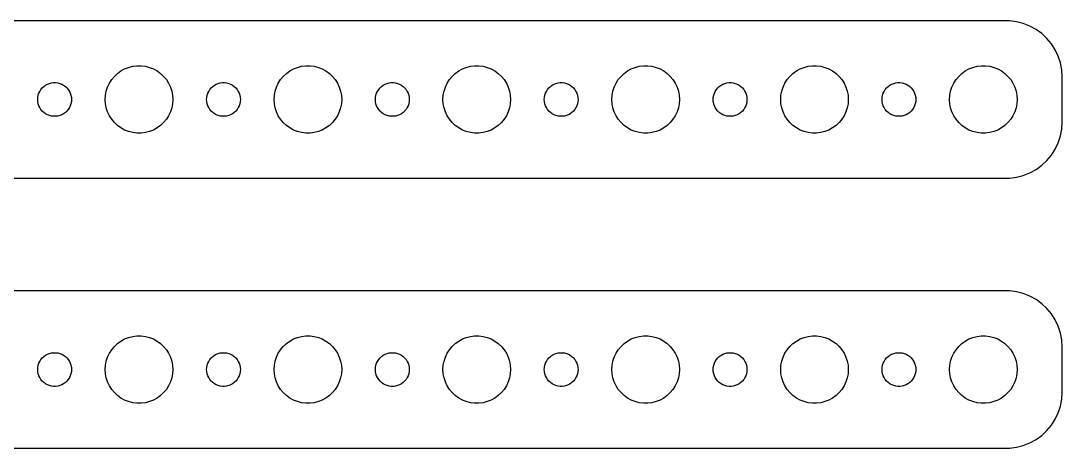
# Model space of a CAD drawing. Header units: metres. Extents: x -187 to 187, y 17 to 55.
# Drawn here: x 94.5 to 187, y 17 to 55 of the extents above; entities that cross this region are included whole.
import ezdxf

# ---------------------------------------------------------------- set-up
doc = ezdxf.new("R2010")
doc.units = ezdxf.units.M

msp = doc.modelspace()

# ---------------------------------------------------------------- linework, layer by layer
for p, q in [((182.314, 54.9901), (-182.314, 54.9901)), ((182.937, 54.9114), (182.314, 54.9901)), ((183.545, 54.7553), (182.937, 54.9114)), ((184.129, 54.5241), (183.545, 54.7553)), ((184.679, 54.2216), (184.129, 54.5241)), ((185.187, 53.8526), (184.679, 54.2216)), ((185.645, 53.4227), (185.187, 53.8526)), ((186.045, 52.9389), (185.645, 53.4227)), ((186.382, 52.4088), (186.045, 52.9389)), ((186.649, 51.8406), (186.382, 52.4088)), ((186.843, 51.2434), (186.649, 51.8406)), ((104.073, 50.8532), (104.438, 50.9469)), ((104.438, 50.9469), (104.812, 50.9941)), ((104.812, 50.9941), (105.188, 50.9941)), ((105.188, 50.9941), (105.562, 50.9469)), ((105.562, 50.9469), (105.927, 50.8532)), ((119.073, 50.8532), (119.438, 50.9469)), ((119.438, 50.9469), (119.812, 50.9941)), ((119.812, 50.9941), (120.188, 50.9941)), ((120.188, 50.9941), (120.562, 50.9469)), ((120.562, 50.9469), (120.927, 50.8532)), ((134.073, 50.8532), (134.438, 50.9469)), ((134.438, 50.9469), (134.812, 50.9941)), ((134.812, 50.9941), (135.188, 50.9941)), ((135.188, 50.9941), (135.562, 50.9469)), ((135.562, 50.9469), (135.927, 50.8532)), ((149.073, 50.8532), (149.438, 50.9469)), ((149.438, 50.9469), (149.812, 50.9941)), ((149.812, 50.9941), (150.188, 50.9941)), ((150.188, 50.9941), (150.562, 50.9469)), ((150.562, 50.9469), (150.927, 50.8532)), ((164.073, 50.8532), (164.438, 50.9469)), ((164.438, 50.9469), (164.812, 50.9941)), ((164.812, 50.9941), (165.188, 50.9941)), ((165.188, 50.9941), (165.562, 50.9469)), ((165.562, 50.9469), (165.927, 50.8532)), ((179.073, 50.8532), (179.438, 50.9469)), ((179.438, 50.9469), (179.812, 50.9941)), ((179.812, 50.9941), (180.188, 50.9941)), ((180.188, 50.9941), (180.562, 50.9469)), ((180.562, 50.9469), (180.927, 50.8532)), ((186.961, 50.6267), (186.843, 51.2434)), ((102.573, 49.7634), (102.813, 50.0536)), ((102.813, 50.0536), (103.088, 50.3115)), ((103.088, 50.3115), (103.393, 50.533)), ((103.393, 50.533), (103.723, 50.7145)), ((103.723, 50.7145), (104.073, 50.8532)), ((105.927, 50.8532), (106.277, 50.7145)), ((106.277, 50.7145), (106.607, 50.533)), ((106.607, 50.533), (106.912, 50.3115)), ((106.912, 50.3115), (107.187, 50.0536)), ((107.187, 50.0536), (107.427, 49.7634)), ((117.573, 49.7634), (117.813, 50.0536)), ((117.813, 50.0536), (118.088, 50.3115)), ((118.088, 50.3115), (118.393, 50.533)), ((118.393, 50.533), (118.723, 50.7145)), ((118.723, 50.7145), (119.073, 50.8532)), ((120.927, 50.8532), (121.277, 50.7145)), ((121.277, 50.7145), (121.607, 50.533)), ((121.607, 50.533), (121.912, 50.3115)), ((121.912, 50.3115), (122.187, 50.0536)), ((122.187, 50.0536), (122.427, 49.7634)), ((132.573, 49.7634), (132.813, 50.0536)), ((132.813, 50.0536), (133.088, 50.3115)), ((133.088, 50.3115), (133.393, 50.533)), ((133.393, 50.533), (133.723, 50.7145)), ((133.723, 50.7145), (134.073, 50.8532)), ((135.927, 50.8532), (136.277, 50.7145)), ((136.277, 50.7145), (136.607, 50.533)), ((136.607, 50.533), (136.912, 50.3115)), ((136.912, 50.3115), (137.187, 50.0536)), ((137.187, 50.0536), (137.427, 49.7634)), ((147.573, 49.7634), (147.813, 50.0536)), ((147.813, 50.0536), (148.088, 50.3115)), ((148.088, 50.3115), (148.393, 50.533)), ((148.393, 50.533), (148.723, 50.7145)), ((148.723, 50.7145), (149.073, 50.8532)), ((150.927, 50.8532), (151.277, 50.7145)), ((151.277, 50.7145), (151.607, 50.533)), ((151.607, 50.533), (151.912, 50.3115)), ((151.912, 50.3115), (152.187, 50.0536)), ((152.187, 50.0536), (152.427, 49.7634)), ((162.573, 49.7634), (162.813, 50.0536)), ((162.813, 50.0536), (163.088, 50.3115)), ((163.088, 50.3115), (163.393, 50.533)), ((163.393, 50.533), (163.723, 50.7145)), ((163.723, 50.7145), (164.073, 50.8532)), ((165.927, 50.8532), (166.277, 50.7145)), ((166.277, 50.7145), (166.607, 50.533)), ((166.607, 50.533), (166.912, 50.3115)), ((166.912, 50.3115), (167.187, 50.0536)), ((167.187, 50.0536), (167.427, 49.7634)), ((177.573, 49.7634), (177.813, 50.0536)), ((177.813, 50.0536), (178.088, 50.3115)), ((178.088, 50.3115), (178.393, 50.533)), ((178.393, 50.533), (178.723, 50.7145)), ((178.723, 50.7145), (179.073, 50.8532)), ((180.927, 50.8532), (181.277, 50.7145)), ((181.277, 50.7145), (181.607, 50.533)), ((181.607, 50.533), (181.912, 50.3115)), ((181.912, 50.3115), (182.187, 50.0536)), ((182.187, 50.0536), (182.427, 49.7634)), ((187, 50), (186.961, 50.6267)), ((187, 46), (187, 50)), ((96.2865, 48.8817), (96.4065, 49.0268)), ((96.4065, 49.0268), (96.5439, 49.1558)), ((96.5439, 49.1558), (96.6963, 49.2665)), ((96.6963, 49.2665), (96.8613, 49.3572)), ((96.8613, 49.3572), (97.0365, 49.4266)), ((97.0365, 49.4266), (97.2189, 49.4734)), ((97.2189, 49.4734), (97.4058, 49.497)), ((97.4058, 49.497), (97.5942, 49.497)), ((97.5942, 49.497), (97.7811, 49.4734)), ((97.7811, 49.4734), (97.9635, 49.4266)), ((97.9635, 49.4266), (98.1387, 49.3572)), ((98.1387, 49.3572), (98.3037, 49.2665)), ((98.3037, 49.2665), (98.4561, 49.1558)), ((98.4561, 49.1558), (98.5934, 49.0268)), ((98.5934, 49.0268), (98.7135, 48.8817)), ((102.094, 48.7461), (102.211, 49.1044)), ((102.211, 49.1044), (102.371, 49.4453)), ((102.371, 49.4453), (102.573, 49.7634)), ((107.427, 49.7634), (107.629, 49.4453)), ((107.629, 49.4453), (107.789, 49.1044)), ((107.789, 49.1044), (107.906, 48.7461)), ((111.286, 48.8817), (111.407, 49.0268)), ((111.407, 49.0268), (111.544, 49.1558)), ((111.544, 49.1558), (111.696, 49.2665)), ((111.696, 49.2665), (111.861, 49.3572)), ((111.861, 49.3572), (112.036, 49.4266)), ((112.036, 49.4266), (112.219, 49.4734)), ((112.219, 49.4734), (112.406, 49.497)), ((112.406, 49.497), (112.594, 49.497)), ((112.594, 49.497), (112.781, 49.4734)), ((112.781, 49.4734), (112.964, 49.4266)), ((112.964, 49.4266), (113.139, 49.3572)), ((113.139, 49.3572), (113.304, 49.2665)), ((113.304, 49.2665), (113.456, 49.1558)), ((113.456, 49.1558), (113.593, 49.0268)), ((113.593, 49.0268), (113.714, 48.8817)), ((117.094, 48.7461), (117.211, 49.1044)), ((117.211, 49.1044), (117.371, 49.4453)), ((117.371, 49.4453), (117.573, 49.7634)), ((122.427, 49.7634), (122.629, 49.4453)), ((122.629, 49.4453), (122.789, 49.1044)), ((122.789, 49.1044), (122.906, 48.7461)), ((126.286, 48.8817), (126.407, 49.0268)), ((126.407, 49.0268), (126.544, 49.1558)), ((126.544, 49.1558), (126.696, 49.2665)), ((126.696, 49.2665), (126.861, 49.3572)), ((126.861, 49.3572), (127.036, 49.4266)), ((127.036, 49.4266), (127.219, 49.4734)), ((127.219, 49.4734), (127.406, 49.497)), ((127.406, 49.497), (127.594, 49.497)), ((127.594, 49.497), (127.781, 49.4734)), ((127.781, 49.4734), (127.964, 49.4266)), ((127.964, 49.4266), (128.139, 49.3572)), ((128.139, 49.3572), (128.304, 49.2665)), ((128.304, 49.2665), (128.456, 49.1558)), ((128.456, 49.1558), (128.593, 49.0268)), ((128.593, 49.0268), (128.714, 48.8817)), ((132.094, 48.7461), (132.211, 49.1044)), ((132.211, 49.1044), (132.371, 49.4453)), ((132.371, 49.4453), (132.573, 49.7634)), ((137.427, 49.7634), (137.629, 49.4453)), ((137.629, 49.4453), (137.789, 49.1044)), ((137.789, 49.1044), (137.906, 48.7461)), ((141.286, 48.8817), (141.407, 49.0268)), ((141.407, 49.0268), (141.544, 49.1558)), ((141.544, 49.1558), (141.696, 49.2665)), ((141.696, 49.2665), (141.861, 49.3572)), ((141.861, 49.3572), (142.036, 49.4266)), ((142.036, 49.4266), (142.219, 49.4734)), ((142.219, 49.4734), (142.406, 49.497)), ((142.406, 49.497), (142.594, 49.497)), ((142.594, 49.497), (142.781, 49.4734)), ((142.781, 49.4734), (142.964, 49.4266)), ((142.964, 49.4266), (143.139, 49.3572)), ((143.139, 49.3572), (143.304, 49.2665)), ((143.304, 49.2665), (143.456, 49.1558)), ((143.456, 49.1558), (143.593, 49.0268)), ((143.593, 49.0268), (143.714, 48.8817)), ((147.094, 48.7461), (147.211, 49.1044)), ((147.211, 49.1044), (147.371, 49.4453)), ((147.371, 49.4453), (147.573, 49.7634)), ((152.427, 49.7634), (152.629, 49.4453)), ((152.629, 49.4453), (152.789, 49.1044)), ((152.789, 49.1044), (152.906, 48.7461)), ((156.286, 48.8817), (156.407, 49.0268)), ((156.407, 49.0268), (156.544, 49.1558)), ((156.544, 49.1558), (156.696, 49.2665)), ((156.696, 49.2665), (156.861, 49.3572)), ((156.861, 49.3572), (157.036, 49.4266)), ((157.036, 49.4266), (157.219, 49.4734)), ((157.219, 49.4734), (157.406, 49.497)), ((157.406, 49.497), (157.594, 49.497)), ((157.594, 49.497), (157.781, 49.4734)), ((157.781, 49.4734), (157.964, 49.4266)), ((157.964, 49.4266), (158.139, 49.3572)), ((158.139, 49.3572), (158.304, 49.2665)), ((158.304, 49.2665), (158.456, 49.1558)), ((158.456, 49.1558), (158.593, 49.0268)), ((158.593, 49.0268), (158.714, 48.8817)), ((162.094, 48.7461), (162.211, 49.1044)), ((162.211, 49.1044), (162.371, 49.4453)), ((162.371, 49.4453), (162.573, 49.7634)), ((167.427, 49.7634), (167.629, 49.4453)), ((167.629, 49.4453), (167.789, 49.1044)), ((167.789, 49.1044), (167.906, 48.7461)), ((171.286, 48.8817), (171.407, 49.0268)), ((171.407, 49.0268), (171.544, 49.1558)), ((171.544, 49.1558), (171.696, 49.2665)), ((171.696, 49.2665), (171.861, 49.3572)), ((171.861, 49.3572), (172.036, 49.4266)), ((172.036, 49.4266), (172.219, 49.4734)), ((172.219, 49.4734), (172.406, 49.497)), ((172.406, 49.497), (172.594, 49.497)), ((172.594, 49.497), (172.781, 49.4734)), ((172.781, 49.4734), (172.964, 49.4266)), ((172.964, 49.4266), (173.139, 49.3572)), ((173.139, 49.3572), (173.304, 49.2665)), ((173.304, 49.2665), (173.456, 49.1558)), ((173.456, 49.1558), (173.593, 49.0268)), ((173.593, 49.0268), (173.714, 48.8817)), ((177.094, 48.7461), (177.211, 49.1044)), ((177.211, 49.1044), (177.371, 49.4453)), ((177.371, 49.4453), (177.573, 49.7634)), ((182.427, 49.7634), (182.629, 49.4453)), ((182.629, 49.4453), (182.789, 49.1044)), ((182.789, 49.1044), (182.906, 48.7461)), ((96, 48), (96.0118, 48.188)), ((96.0118, 48.188), (96.0471, 48.373)), ((96.0471, 48.373), (96.1053, 48.5522)), ((96.1053, 48.5522), (96.1855, 48.7226)), ((96.1855, 48.7226), (96.2865, 48.8817)), ((98.7135, 48.8817), (98.8145, 48.7226)), ((98.8145, 48.7226), (98.8947, 48.5522)), ((98.8947, 48.5522), (98.9529, 48.373)), ((98.9529, 48.373), (98.9882, 48.188)), ((98.9882, 48.188), (99, 48)), ((102, 48), (102.024, 48.376)), ((102.024, 48.376), (102.094, 48.7461)), ((107.906, 48.7461), (107.976, 48.376)), ((107.976, 48.376), (108, 48)), ((111, 48), (111.012, 48.188)), ((111.012, 48.188), (111.047, 48.373)), ((111.047, 48.373), (111.105, 48.5522)), ((111.105, 48.5522), (111.186, 48.7226)), ((111.186, 48.7226), (111.286, 48.8817)), ((113.714, 48.8817), (113.814, 48.7226)), ((113.814, 48.7226), (113.895, 48.5522)), ((113.895, 48.5522), (113.953, 48.373)), ((113.953, 48.373), (113.988, 48.188)), ((113.988, 48.188), (114, 48)), ((117, 48), (117.024, 48.376)), ((117.024, 48.376), (117.094, 48.7461)), ((122.906, 48.7461), (122.976, 48.376)), ((122.976, 48.376), (123, 48)), ((126, 48), (126.012, 48.188)), ((126.012, 48.188), (126.047, 48.373)), ((126.047, 48.373), (126.105, 48.5522)), ((126.105, 48.5522), (126.186, 48.7226)), ((126.186, 48.7226), (126.286, 48.8817)), ((128.714, 48.8817), (128.814, 48.7226)), ((128.814, 48.7226), (128.895, 48.5522)), ((128.895, 48.5522), (128.953, 48.373)), ((128.953, 48.373), (128.988, 48.188)), ((128.988, 48.188), (129, 48)), ((132, 48), (132.024, 48.376)), ((132.024, 48.376), (132.094, 48.7461)), ((137.906, 48.7461), (137.976, 48.376)), ((137.976, 48.376), (138, 48)), ((141, 48), (141.012, 48.188)), ((141.012, 48.188), (141.047, 48.373)), ((141.047, 48.373), (141.105, 48.5522)), ((141.105, 48.5522), (141.186, 48.7226)), ((141.186, 48.7226), (141.286, 48.8817)), ((143.714, 48.8817), (143.814, 48.7226)), ((143.814, 48.7226), (143.895, 48.5522)), ((143.895, 48.5522), (143.953, 48.373)), ((143.953, 48.373), (143.988, 48.188)), ((143.988, 48.188), (144, 48)), ((147, 48), (147.024, 48.376)), ((147.024, 48.376), (147.094, 48.7461)), ((152.906, 48.7461), (152.976, 48.376)), ((152.976, 48.376), (153, 48)), ((156, 48), (156.012, 48.188)), ((156.012, 48.188), (156.047, 48.373)), ((156.047, 48.373), (156.105, 48.5522)), ((156.105, 48.5522), (156.186, 48.7226)), ((156.186, 48.7226), (156.286, 48.8817)), ((158.714, 48.8817), (158.814, 48.7226)), ((158.814, 48.7226), (158.895, 48.5522)), ((158.895, 48.5522), (158.953, 48.373)), ((158.953, 48.373), (158.988, 48.188)), ((158.988, 48.188), (159, 48)), ((162, 48), (162.024, 48.376)), ((162.024, 48.376), (162.094, 48.7461)), ((167.906, 48.7461), (167.976, 48.376)), ((167.976, 48.376), (168, 48)), ((171, 48), (171.012, 48.188)), ((171.012, 48.188), (171.047, 48.373)), ((171.047, 48.373), (171.105, 48.5522)), ((171.105, 48.5522), (171.186, 48.7226)), ((171.186, 48.7226), (171.286, 48.8817)), ((173.714, 48.8817), (173.814, 48.7226)), ((173.814, 48.7226), (173.895, 48.5522)), ((173.895, 48.5522), (173.953, 48.373)), ((173.953, 48.373), (173.988, 48.188)), ((173.988, 48.188), (174, 48)), ((177, 48), (177.024, 48.376)), ((177.024, 48.376), (177.094, 48.7461)), ((182.906, 48.7461), (182.976, 48.376)), ((182.976, 48.376), (183, 48)), ((96.0118, 47.812), (96, 48)), ((96.0471, 47.627), (96.0118, 47.812)), ((96.1053, 47.4478), (96.0471, 47.627)), ((96.1855, 47.2774), (96.1053, 47.4478)), ((96.2865, 47.1183), (96.1855, 47.2774)), ((98.8145, 47.2774), (98.7135, 47.1183)), ((98.8947, 47.4478), (98.8145, 47.2774)), ((98.9529, 47.627), (98.8947, 47.4478)), ((98.9882, 47.812), (98.9529, 47.627)), ((99, 48), (98.9882, 47.812)), ((102.024, 47.624), (102, 48)), ((102.094, 47.2539), (102.024, 47.624)), ((102.211, 46.8956), (102.094, 47.2539)), ((107.906, 47.2539), (107.789, 46.8956)), ((107.976, 47.624), (107.906, 47.2539)), ((108, 48), (107.976, 47.624)), ((111.012, 47.812), (111, 48)), ((111.047, 47.627), (111.012, 47.812)), ((111.105, 47.4478), (111.047, 47.627)), ((111.186, 47.2774), (111.105, 47.4478)), ((111.286, 47.1183), (111.186, 47.2774)), ((113.814, 47.2774), (113.714, 47.1183)), ((113.895, 47.4478), (113.814, 47.2774)), ((113.953, 47.627), (113.895, 47.4478)), ((113.988, 47.812), (113.953, 47.627)), ((114, 48), (113.988, 47.812)), ((117.024, 47.624), (117, 48)), ((117.094, 47.2539), (117.024, 47.624)), ((117.211, 46.8956), (117.094, 47.2539)), ((122.906, 47.2539), (122.789, 46.8956)), ((122.976, 47.624), (122.906, 47.2539)), ((123, 48), (122.976, 47.624)), ((126.012, 47.812), (126, 48)), ((126.047, 47.627), (126.012, 47.812)), ((126.105, 47.4478), (126.047, 47.627)), ((126.186, 47.2774), (126.105, 47.4478)), ((126.286, 47.1183), (126.186, 47.2774)), ((128.814, 47.2774), (128.714, 47.1183)), ((128.895, 47.4478), (128.814, 47.2774)), ((128.953, 47.627), (128.895, 47.4478)), ((128.988, 47.812), (128.953, 47.627)), ((129, 48), (128.988, 47.812)), ((132.024, 47.624), (132, 48)), ((132.094, 47.2539), (132.024, 47.624)), ((132.211, 46.8956), (132.094, 47.2539)), ((137.906, 47.2539), (137.789, 46.8956)), ((137.976, 47.624), (137.906, 47.2539)), ((138, 48), (137.976, 47.624)), ((141.012, 47.812), (141, 48)), ((141.047, 47.627), (141.012, 47.812)), ((141.105, 47.4478), (141.047, 47.627)), ((141.186, 47.2774), (141.105, 47.4478)), ((141.286, 47.1183), (141.186, 47.2774)), ((143.814, 47.2774), (143.714, 47.1183)), ((143.895, 47.4478), (143.814, 47.2774)), ((143.953, 47.627), (143.895, 47.4478)), ((143.988, 47.812), (143.953, 47.627)), ((144, 48), (143.988, 47.812)), ((147.024, 47.624), (147, 48)), ((147.094, 47.2539), (147.024, 47.624)), ((147.211, 46.8956), (147.094, 47.2539)), ((152.906, 47.2539), (152.789, 46.8956)), ((152.976, 47.624), (152.906, 47.2539)), ((153, 48), (152.976, 47.624)), ((156.012, 47.812), (156, 48)), ((156.047, 47.627), (156.012, 47.812)), ((156.105, 47.4478), (156.047, 47.627)), ((156.186, 47.2774), (156.105, 47.4478)), ((156.286, 47.1183), (156.186, 47.2774)), ((158.814, 47.2774), (158.714, 47.1183)), ((158.895, 47.4478), (158.814, 47.2774)), ((158.953, 47.627), (158.895, 47.4478)), ((158.988, 47.812), (158.953, 47.627)), ((159, 48), (158.988, 47.812)), ((162.024, 47.624), (162, 48)), ((162.094, 47.2539), (162.024, 47.624)), ((162.211, 46.8956), (162.094, 47.2539)), ((167.906, 47.2539), (167.789, 46.8956)), ((167.976, 47.624), (167.906, 47.2539)), ((168, 48), (167.976, 47.624)), ((171.012, 47.812), (171, 48)), ((171.047, 47.627), (171.012, 47.812)), ((171.105, 47.4478), (171.047, 47.627)), ((171.186, 47.2774), (171.105, 47.4478)), ((171.286, 47.1183), (171.186, 47.2774)), ((173.814, 47.2774), (173.714, 47.1183)), ((173.895, 47.4478), (173.814, 47.2774)), ((173.953, 47.627), (173.895, 47.4478)), ((173.988, 47.812), (173.953, 47.627)), ((174, 48), (173.988, 47.812)), ((177.024, 47.624), (177, 48)), ((177.094, 47.2539), (177.024, 47.624)), ((177.211, 46.8956), (177.094, 47.2539)), ((182.906, 47.2539), (182.789, 46.8956)), ((182.976, 47.624), (182.906, 47.2539)), ((183, 48), (182.976, 47.624)), ((96.4065, 46.9732), (96.2865, 47.1183)), ((96.5439, 46.8442), (96.4065, 46.9732)), ((96.6963, 46.7335), (96.5439, 46.8442)), ((96.8613, 46.6428), (96.6963, 46.7335)), ((97.0365, 46.5734), (96.8613, 46.6428)), ((97.2189, 46.5266), (97.0365, 46.5734)), ((97.4058, 46.503), (97.2189, 46.5266)), ((97.5942, 46.503), (97.4058, 46.503)), ((97.7811, 46.5266), (97.5942, 46.503)), ((97.9635, 46.5734), (97.7811, 46.5266)), ((98.1387, 46.6428), (97.9635, 46.5734)), ((98.3037, 46.7335), (98.1387, 46.6428)), ((98.4561, 46.8442), (98.3037, 46.7335)), ((98.5934, 46.9732), (98.4561, 46.8442)), ((98.7135, 47.1183), (98.5934, 46.9732)), ((102.371, 46.5547), (102.211, 46.8956)), ((102.573, 46.2366), (102.371, 46.5547)), ((107.629, 46.5547), (107.427, 46.2366)), ((107.789, 46.8956), (107.629, 46.5547)), ((111.407, 46.9732), (111.286, 47.1183)), ((111.544, 46.8442), (111.407, 46.9732)), ((111.696, 46.7335), (111.544, 46.8442)), ((111.861, 46.6428), (111.696, 46.7335)), ((112.036, 46.5734), (111.861, 46.6428)), ((112.219, 46.5266), (112.036, 46.5734)), ((112.406, 46.503), (112.219, 46.5266)), ((112.594, 46.503), (112.406, 46.503)), ((112.781, 46.5266), (112.594, 46.503)), ((112.964, 46.5734), (112.781, 46.5266)), ((113.139, 46.6428), (112.964, 46.5734)), ((113.304, 46.7335), (113.139, 46.6428)), ((113.456, 46.8442), (113.304, 46.7335)), ((113.593, 46.9732), (113.456, 46.8442)), ((113.714, 47.1183), (113.593, 46.9732)), ((117.371, 46.5547), (117.211, 46.8956)), ((117.573, 46.2366), (117.371, 46.5547)), ((122.629, 46.5547), (122.427, 46.2366)), ((122.789, 46.8956), (122.629, 46.5547)), ((126.407, 46.9732), (126.286, 47.1183)), ((126.544, 46.8442), (126.407, 46.9732)), ((126.696, 46.7335), (126.544, 46.8442)), ((126.861, 46.6428), (126.696, 46.7335)), ((127.036, 46.5734), (126.861, 46.6428)), ((127.219, 46.5266), (127.036, 46.5734)), ((127.406, 46.503), (127.219, 46.5266)), ((127.594, 46.503), (127.406, 46.503)), ((127.781, 46.5266), (127.594, 46.503)), ((127.964, 46.5734), (127.781, 46.5266)), ((128.139, 46.6428), (127.964, 46.5734)), ((128.304, 46.7335), (128.139, 46.6428)), ((128.456, 46.8442), (128.304, 46.7335)), ((128.593, 46.9732), (128.456, 46.8442)), ((128.714, 47.1183), (128.593, 46.9732)), ((132.371, 46.5547), (132.211, 46.8956)), ((132.573, 46.2366), (132.371, 46.5547)), ((137.629, 46.5547), (137.427, 46.2366)), ((137.789, 46.8956), (137.629, 46.5547)), ((141.407, 46.9732), (141.286, 47.1183)), ((141.544, 46.8442), (141.407, 46.9732)), ((141.696, 46.7335), (141.544, 46.8442)), ((141.861, 46.6428), (141.696, 46.7335)), ((142.036, 46.5734), (141.861, 46.6428)), ((142.219, 46.5266), (142.036, 46.5734)), ((142.406, 46.503), (142.219, 46.5266)), ((142.594, 46.503), (142.406, 46.503)), ((142.781, 46.5266), (142.594, 46.503)), ((142.964, 46.5734), (142.781, 46.5266)), ((143.139, 46.6428), (142.964, 46.5734)), ((143.304, 46.7335), (143.139, 46.6428)), ((143.456, 46.8442), (143.304, 46.7335)), ((143.593, 46.9732), (143.456, 46.8442)), ((143.714, 47.1183), (143.593, 46.9732)), ((147.371, 46.5547), (147.211, 46.8956)), ((147.573, 46.2366), (147.371, 46.5547)), ((152.629, 46.5547), (152.427, 46.2366)), ((152.789, 46.8956), (152.629, 46.5547)), ((156.407, 46.9732), (156.286, 47.1183)), ((156.544, 46.8442), (156.407, 46.9732)), ((156.696, 46.7335), (156.544, 46.8442)), ((156.861, 46.6428), (156.696, 46.7335)), ((157.036, 46.5734), (156.861, 46.6428)), ((157.219, 46.5266), (157.036, 46.5734)), ((157.406, 46.503), (157.219, 46.5266)), ((157.594, 46.503), (157.406, 46.503)), ((157.781, 46.5266), (157.594, 46.503)), ((157.964, 46.5734), (157.781, 46.5266)), ((158.139, 46.6428), (157.964, 46.5734)), ((158.304, 46.7335), (158.139, 46.6428)), ((158.456, 46.8442), (158.304, 46.7335)), ((158.593, 46.9732), (158.456, 46.8442)), ((158.714, 47.1183), (158.593, 46.9732)), ((162.371, 46.5547), (162.211, 46.8956)), ((162.573, 46.2366), (162.371, 46.5547)), ((167.629, 46.5547), (167.427, 46.2366)), ((167.789, 46.8956), (167.629, 46.5547)), ((171.407, 46.9732), (171.286, 47.1183)), ((171.544, 46.8442), (171.407, 46.9732)), ((171.696, 46.7335), (171.544, 46.8442)), ((171.861, 46.6428), (171.696, 46.7335)), ((172.036, 46.5734), (171.861, 46.6428)), ((172.219, 46.5266), (172.036, 46.5734)), ((172.406, 46.503), (172.219, 46.5266)), ((172.594, 46.503), (172.406, 46.503)), ((172.781, 46.5266), (172.594, 46.503)), ((172.964, 46.5734), (172.781, 46.5266)), ((173.139, 46.6428), (172.964, 46.5734)), ((173.304, 46.7335), (173.139, 46.6428)), ((173.456, 46.8442), (173.304, 46.7335)), ((173.593, 46.9732), (173.456, 46.8442)), ((173.714, 47.1183), (173.593, 46.9732)), ((177.371, 46.5547), (177.211, 46.8956)), ((177.573, 46.2366), (177.371, 46.5547)), ((182.629, 46.5547), (182.427, 46.2366)), ((182.789, 46.8956), (182.629, 46.5547)), ((102.813, 45.9464), (102.573, 46.2366)), ((103.088, 45.6885), (102.813, 45.9464)), ((103.393, 45.467), (103.088, 45.6885)), ((103.723, 45.2855), (103.393, 45.467)), ((106.607, 45.467), (106.277, 45.2855)), ((106.912, 45.6885), (106.607, 45.467)), ((107.187, 45.9464), (106.912, 45.6885)), ((107.427, 46.2366), (107.187, 45.9464)), ((117.813, 45.9464), (117.573, 46.2366)), ((118.088, 45.6885), (117.813, 45.9464)), ((118.393, 45.467), (118.088, 45.6885)), ((118.723, 45.2855), (118.393, 45.467)), ((121.607, 45.467), (121.277, 45.2855)), ((121.912, 45.6885), (121.607, 45.467)), ((122.187, 45.9464), (121.912, 45.6885)), ((122.427, 46.2366), (122.187, 45.9464)), ((132.813, 45.9464), (132.573, 46.2366)), ((133.088, 45.6885), (132.813, 45.9464)), ((133.393, 45.467), (133.088, 45.6885)), ((133.723, 45.2855), (133.393, 45.467)), ((136.607, 45.467), (136.277, 45.2855)), ((136.912, 45.6885), (136.607, 45.467)), ((137.187, 45.9464), (136.912, 45.6885)), ((137.427, 46.2366), (137.187, 45.9464)), ((147.813, 45.9464), (147.573, 46.2366)), ((148.088, 45.6885), (147.813, 45.9464)), ((148.393, 45.467), (148.088, 45.6885)), ((148.723, 45.2855), (148.393, 45.467)), ((151.607, 45.467), (151.277, 45.2855)), ((151.912, 45.6885), (151.607, 45.467)), ((152.187, 45.9464), (151.912, 45.6885)), ((152.427, 46.2366), (152.187, 45.9464)), ((162.813, 45.9464), (162.573, 46.2366)), ((163.088, 45.6885), (162.813, 45.9464)), ((163.393, 45.467), (163.088, 45.6885)), ((163.723, 45.2855), (163.393, 45.467)), ((166.607, 45.467), (166.277, 45.2855)), ((166.912, 45.6885), (166.607, 45.467)), ((167.187, 45.9464), (166.912, 45.6885)), ((167.427, 46.2366), (167.187, 45.9464)), ((177.813, 45.9464), (177.573, 46.2366)), ((178.088, 45.6885), (177.813, 45.9464)), ((178.393, 45.467), (178.088, 45.6885)), ((178.723, 45.2855), (178.393, 45.467)), ((181.607, 45.467), (181.277, 45.2855)), ((181.912, 45.6885), (181.607, 45.467)), ((182.187, 45.9464), (181.912, 45.6885)), ((182.427, 46.2366), (182.187, 45.9464)), ((186.843, 44.7566), (186.961, 45.3733)), ((186.961, 45.3733), (187, 46)), ((104.073, 45.1468), (103.723, 45.2855)), ((104.438, 45.0531), (104.073, 45.1468)), ((104.812, 45.0059), (104.438, 45.0531)), ((105.188, 45.0059), (104.812, 45.0059)), ((105.562, 45.0531), (105.188, 45.0059)), ((105.927, 45.1468), (105.562, 45.0531)), ((106.277, 45.2855), (105.927, 45.1468)), ((119.073, 45.1468), (118.723, 45.2855)), ((119.438, 45.0531), (119.073, 45.1468)), ((119.812, 45.0059), (119.438, 45.0531)), ((120.188, 45.0059), (119.812, 45.0059)), ((120.562, 45.0531), (120.188, 45.0059)), ((120.927, 45.1468), (120.562, 45.0531)), ((121.277, 45.2855), (120.927, 45.1468)), ((134.073, 45.1468), (133.723, 45.2855)), ((134.438, 45.0531), (134.073, 45.1468)), ((134.812, 45.0059), (134.438, 45.0531)), ((135.188, 45.0059), (134.812, 45.0059)), ((135.562, 45.0531), (135.188, 45.0059)), ((135.927, 45.1468), (135.562, 45.0531)), ((136.277, 45.2855), (135.927, 45.1468)), ((149.073, 45.1468), (148.723, 45.2855)), ((149.438, 45.0531), (149.073, 45.1468)), ((149.812, 45.0059), (149.438, 45.0531)), ((150.188, 45.0059), (149.812, 45.0059)), ((150.562, 45.0531), (150.188, 45.0059)), ((150.927, 45.1468), (150.562, 45.0531)), ((151.277, 45.2855), (150.927, 45.1468)), ((164.073, 45.1468), (163.723, 45.2855)), ((164.438, 45.0531), (164.073, 45.1468)), ((164.812, 45.0059), (164.438, 45.0531)), ((165.188, 45.0059), (164.812, 45.0059)), ((165.562, 45.0531), (165.188, 45.0059)), ((165.927, 45.1468), (165.562, 45.0531)), ((166.277, 45.2855), (165.927, 45.1468)), ((179.073, 45.1468), (178.723, 45.2855)), ((179.438, 45.0531), (179.073, 45.1468)), ((179.812, 45.0059), (179.438, 45.0531)), ((180.188, 45.0059), (179.812, 45.0059)), ((180.562, 45.0531), (180.188, 45.0059)), ((180.927, 45.1468), (180.562, 45.0531)), ((181.277, 45.2855), (180.927, 45.1468)), ((186.649, 44.1594), (186.843, 44.7566)), ((186.045, 43.0611), (186.382, 43.5912)), ((186.382, 43.5912), (186.649, 44.1594)), ((185.187, 42.1474), (185.645, 42.5773)), ((185.645, 42.5773), (186.045, 43.0611)), ((184.129, 41.4759), (184.679, 41.7784)), ((184.679, 41.7784), (185.187, 42.1474)), ((-182.314, 41.0099), (182.314, 41.0099)), ((182.314, 41.0099), (182.937, 41.0886)), ((182.937, 41.0886), (183.545, 41.2447)), ((183.545, 41.2447), (184.129, 41.4759)), ((182.314, 30.9901), (-182.314, 30.9901)), ((182.937, 30.9114), (182.314, 30.9901)), ((183.545, 30.7553), (182.937, 30.9114)), ((184.129, 30.5241), (183.545, 30.7553)), ((184.679, 30.2216), (184.129, 30.5241)), ((185.187, 29.8526), (184.679, 30.2216)), ((185.645, 29.4227), (185.187, 29.8526)), ((186.045, 28.9389), (185.645, 29.4227)), ((186.382, 28.4088), (186.045, 28.9389)), ((186.649, 27.8406), (186.382, 28.4088)), ((186.843, 27.2434), (186.649, 27.8406)), ((103.723, 26.7145), (104.073, 26.8532)), ((104.073, 26.8532), (104.438, 26.9469)), ((104.438, 26.9469), (104.812, 26.9941)), ((104.812, 26.9941), (105.188, 26.9941)), ((105.188, 26.9941), (105.562, 26.9469)), ((105.562, 26.9469), (105.927, 26.8532)), ((105.927, 26.8532), (106.277, 26.7145)), ((118.723, 26.7145), (119.073, 26.8532)), ((119.073, 26.8532), (119.438, 26.9469)), ((119.438, 26.9469), (119.812, 26.9941)), ((119.812, 26.9941), (120.188, 26.9941)), ((120.188, 26.9941), (120.562, 26.9469)), ((120.562, 26.9469), (120.927, 26.8532)), ((120.927, 26.8532), (121.277, 26.7145)), ((133.723, 26.7145), (134.073, 26.8532)), ((134.073, 26.8532), (134.438, 26.9469)), ((134.438, 26.9469), (134.812, 26.9941)), ((134.812, 26.9941), (135.188, 26.9941)), ((135.188, 26.9941), (135.562, 26.9469)), ((135.562, 26.9469), (135.927, 26.8532)), ((135.927, 26.8532), (136.277, 26.7145)), ((148.723, 26.7145), (149.073, 26.8532)), ((149.073, 26.8532), (149.438, 26.9469)), ((149.438, 26.9469), (149.812, 26.9941)), ((149.812, 26.9941), (150.188, 26.9941)), ((150.188, 26.9941), (150.562, 26.9469)), ((150.562, 26.9469), (150.927, 26.8532)), ((150.927, 26.8532), (151.277, 26.7145)), ((163.723, 26.7145), (164.073, 26.8532)), ((164.073, 26.8532), (164.438, 26.9469)), ((164.438, 26.9469), (164.812, 26.9941)), ((164.812, 26.9941), (165.188, 26.9941)), ((165.188, 26.9941), (165.562, 26.9469)), ((165.562, 26.9469), (165.927, 26.8532)), ((165.927, 26.8532), (166.277, 26.7145)), ((178.723, 26.7145), (179.073, 26.8532)), ((179.073, 26.8532), (179.438, 26.9469)), ((179.438, 26.9469), (179.812, 26.9941)), ((179.812, 26.9941), (180.188, 26.9941)), ((180.188, 26.9941), (180.562, 26.9469)), ((180.562, 26.9469), (180.927, 26.8532)), ((180.927, 26.8532), (181.277, 26.7145)), ((186.961, 26.6267), (186.843, 27.2434)), ((102.573, 25.7634), (102.813, 26.0536)), ((102.813, 26.0536), (103.088, 26.3115)), ((103.088, 26.3115), (103.393, 26.533)), ((103.393, 26.533), (103.723, 26.7145)), ((106.277, 26.7145), (106.607, 26.533)), ((106.607, 26.533), (106.912, 26.3115)), ((106.912, 26.3115), (107.187, 26.0536)), ((107.187, 26.0536), (107.427, 25.7634)), ((117.573, 25.7634), (117.813, 26.0536)), ((117.813, 26.0536), (118.088, 26.3115)), ((118.088, 26.3115), (118.393, 26.533)), ((118.393, 26.533), (118.723, 26.7145)), ((121.277, 26.7145), (121.607, 26.533)), ((121.607, 26.533), (121.912, 26.3115)), ((121.912, 26.3115), (122.187, 26.0536)), ((122.187, 26.0536), (122.427, 25.7634)), ((132.573, 25.7634), (132.813, 26.0536)), ((132.813, 26.0536), (133.088, 26.3115)), ((133.088, 26.3115), (133.393, 26.533)), ((133.393, 26.533), (133.723, 26.7145)), ((136.277, 26.7145), (136.607, 26.533)), ((136.607, 26.533), (136.912, 26.3115)), ((136.912, 26.3115), (137.187, 26.0536)), ((137.187, 26.0536), (137.427, 25.7634)), ((147.573, 25.7634), (147.813, 26.0536)), ((147.813, 26.0536), (148.088, 26.3115)), ((148.088, 26.3115), (148.393, 26.533)), ((148.393, 26.533), (148.723, 26.7145)), ((151.277, 26.7145), (151.607, 26.533)), ((151.607, 26.533), (151.912, 26.3115)), ((151.912, 26.3115), (152.187, 26.0536)), ((152.187, 26.0536), (152.427, 25.7634)), ((162.573, 25.7634), (162.813, 26.0536)), ((162.813, 26.0536), (163.088, 26.3115)), ((163.088, 26.3115), (163.393, 26.533)), ((163.393, 26.533), (163.723, 26.7145)), ((166.277, 26.7145), (166.607, 26.533)), ((166.607, 26.533), (166.912, 26.3115)), ((166.912, 26.3115), (167.187, 26.0536)), ((167.187, 26.0536), (167.427, 25.7634)), ((177.573, 25.7634), (177.813, 26.0536)), ((177.813, 26.0536), (178.088, 26.3115)), ((178.088, 26.3115), (178.393, 26.533)), ((178.393, 26.533), (178.723, 26.7145)), ((181.277, 26.7145), (181.607, 26.533)), ((181.607, 26.533), (181.912, 26.3115)), ((181.912, 26.3115), (182.187, 26.0536)), ((182.187, 26.0536), (182.427, 25.7634)), ((187, 26), (186.961, 26.6267)), ((187, 22), (187, 26)), ((96.2865, 24.8817), (96.4065, 25.0268)), ((96.4065, 25.0268), (96.5439, 25.1558)), ((96.5439, 25.1558), (96.6963, 25.2665)), ((96.6963, 25.2665), (96.8613, 25.3572)), ((96.8613, 25.3572), (97.0365, 25.4266)), ((97.0365, 25.4266), (97.2189, 25.4734)), ((97.2189, 25.4734), (97.4058, 25.497)), ((97.4058, 25.497), (97.5942, 25.497)), ((97.5942, 25.497), (97.7811, 25.4734)), ((97.7811, 25.4734), (97.9635, 25.4266)), ((97.9635, 25.4266), (98.1387, 25.3572)), ((98.1387, 25.3572), (98.3037, 25.2665)), ((98.3037, 25.2665), (98.4561, 25.1558)), ((98.4561, 25.1558), (98.5934, 25.0268)), ((98.5934, 25.0268), (98.7135, 24.8817)), ((102.094, 24.7461), (102.211, 25.1044)), ((102.211, 25.1044), (102.371, 25.4453)), ((102.371, 25.4453), (102.573, 25.7634)), ((107.427, 25.7634), (107.629, 25.4453)), ((107.629, 25.4453), (107.789, 25.1044)), ((107.789, 25.1044), (107.906, 24.7461)), ((111.286, 24.8817), (111.407, 25.0268)), ((111.407, 25.0268), (111.544, 25.1558)), ((111.544, 25.1558), (111.696, 25.2665)), ((111.696, 25.2665), (111.861, 25.3572)), ((111.861, 25.3572), (112.036, 25.4266)), ((112.036, 25.4266), (112.219, 25.4734)), ((112.219, 25.4734), (112.406, 25.497)), ((112.406, 25.497), (112.594, 25.497)), ((112.594, 25.497), (112.781, 25.4734)), ((112.781, 25.4734), (112.964, 25.4266)), ((112.964, 25.4266), (113.139, 25.3572)), ((113.139, 25.3572), (113.304, 25.2665)), ((113.304, 25.2665), (113.456, 25.1558)), ((113.456, 25.1558), (113.593, 25.0268)), ((113.593, 25.0268), (113.714, 24.8817)), ((117.094, 24.7461), (117.211, 25.1044)), ((117.211, 25.1044), (117.371, 25.4453)), ((117.371, 25.4453), (117.573, 25.7634)), ((122.427, 25.7634), (122.629, 25.4453)), ((122.629, 25.4453), (122.789, 25.1044)), ((122.789, 25.1044), (122.906, 24.7461)), ((126.286, 24.8817), (126.407, 25.0268)), ((126.407, 25.0268), (126.544, 25.1558)), ((126.544, 25.1558), (126.696, 25.2665)), ((126.696, 25.2665), (126.861, 25.3572)), ((126.861, 25.3572), (127.036, 25.4266)), ((127.036, 25.4266), (127.219, 25.4734)), ((127.219, 25.4734), (127.406, 25.497)), ((127.406, 25.497), (127.594, 25.497)), ((127.594, 25.497), (127.781, 25.4734)), ((127.781, 25.4734), (127.964, 25.4266)), ((127.964, 25.4266), (128.139, 25.3572)), ((128.139, 25.3572), (128.304, 25.2665)), ((128.304, 25.2665), (128.456, 25.1558)), ((128.456, 25.1558), (128.593, 25.0268)), ((128.593, 25.0268), (128.714, 24.8817)), ((132.094, 24.7461), (132.211, 25.1044)), ((132.211, 25.1044), (132.371, 25.4453)), ((132.371, 25.4453), (132.573, 25.7634)), ((137.427, 25.7634), (137.629, 25.4453)), ((137.629, 25.4453), (137.789, 25.1044)), ((137.789, 25.1044), (137.906, 24.7461)), ((141.286, 24.8817), (141.407, 25.0268)), ((141.407, 25.0268), (141.544, 25.1558)), ((141.544, 25.1558), (141.696, 25.2665)), ((141.696, 25.2665), (141.861, 25.3572)), ((141.861, 25.3572), (142.036, 25.4266)), ((142.036, 25.4266), (142.219, 25.4734)), ((142.219, 25.4734), (142.406, 25.497)), ((142.406, 25.497), (142.594, 25.497)), ((142.594, 25.497), (142.781, 25.4734)), ((142.781, 25.4734), (142.964, 25.4266)), ((142.964, 25.4266), (143.139, 25.3572)), ((143.139, 25.3572), (143.304, 25.2665)), ((143.304, 25.2665), (143.456, 25.1558)), ((143.456, 25.1558), (143.593, 25.0268)), ((143.593, 25.0268), (143.714, 24.8817)), ((147.094, 24.7461), (147.211, 25.1044)), ((147.211, 25.1044), (147.371, 25.4453)), ((147.371, 25.4453), (147.573, 25.7634)), ((152.427, 25.7634), (152.629, 25.4453)), ((152.629, 25.4453), (152.789, 25.1044)), ((152.789, 25.1044), (152.906, 24.7461)), ((156.286, 24.8817), (156.407, 25.0268)), ((156.407, 25.0268), (156.544, 25.1558)), ((156.544, 25.1558), (156.696, 25.2665)), ((156.696, 25.2665), (156.861, 25.3572)), ((156.861, 25.3572), (157.036, 25.4266)), ((157.036, 25.4266), (157.219, 25.4734)), ((157.219, 25.4734), (157.406, 25.497)), ((157.406, 25.497), (157.594, 25.497)), ((157.594, 25.497), (157.781, 25.4734)), ((157.781, 25.4734), (157.964, 25.4266)), ((157.964, 25.4266), (158.139, 25.3572)), ((158.139, 25.3572), (158.304, 25.2665)), ((158.304, 25.2665), (158.456, 25.1558)), ((158.456, 25.1558), (158.593, 25.0268)), ((158.593, 25.0268), (158.714, 24.8817)), ((162.094, 24.7461), (162.211, 25.1044)), ((162.211, 25.1044), (162.371, 25.4453)), ((162.371, 25.4453), (162.573, 25.7634)), ((167.427, 25.7634), (167.629, 25.4453)), ((167.629, 25.4453), (167.789, 25.1044)), ((167.789, 25.1044), (167.906, 24.7461)), ((171.286, 24.8817), (171.407, 25.0268)), ((171.407, 25.0268), (171.544, 25.1558)), ((171.544, 25.1558), (171.696, 25.2665)), ((171.696, 25.2665), (171.861, 25.3572)), ((171.861, 25.3572), (172.036, 25.4266)), ((172.036, 25.4266), (172.219, 25.4734)), ((172.219, 25.4734), (172.406, 25.497)), ((172.406, 25.497), (172.594, 25.497)), ((172.594, 25.497), (172.781, 25.4734)), ((172.781, 25.4734), (172.964, 25.4266)), ((172.964, 25.4266), (173.139, 25.3572)), ((173.139, 25.3572), (173.304, 25.2665)), ((173.304, 25.2665), (173.456, 25.1558)), ((173.456, 25.1558), (173.593, 25.0268)), ((173.593, 25.0268), (173.714, 24.8817)), ((177.094, 24.7461), (177.211, 25.1044)), ((177.211, 25.1044), (177.371, 25.4453)), ((177.371, 25.4453), (177.573, 25.7634)), ((182.427, 25.7634), (182.629, 25.4453)), ((182.629, 25.4453), (182.789, 25.1044)), ((182.789, 25.1044), (182.906, 24.7461)), ((96, 24), (96.0118, 24.188)), ((96.0118, 24.188), (96.0471, 24.373)), ((96.0471, 24.373), (96.1053, 24.5522)), ((96.1053, 24.5522), (96.1855, 24.7226)), ((96.1855, 24.7226), (96.2865, 24.8817)), ((98.7135, 24.8817), (98.8145, 24.7226)), ((98.8145, 24.7226), (98.8947, 24.5522)), ((98.8947, 24.5522), (98.9529, 24.373)), ((98.9529, 24.373), (98.9882, 24.188)), ((98.9882, 24.188), (99, 24)), ((102, 24), (102.024, 24.376)), ((102.024, 24.376), (102.094, 24.7461)), ((107.906, 24.7461), (107.976, 24.376)), ((107.976, 24.376), (108, 24)), ((111, 24), (111.012, 24.188)), ((111.012, 24.188), (111.047, 24.373)), ((111.047, 24.373), (111.105, 24.5522)), ((111.105, 24.5522), (111.186, 24.7226)), ((111.186, 24.7226), (111.286, 24.8817)), ((113.714, 24.8817), (113.814, 24.7226)), ((113.814, 24.7226), (113.895, 24.5522)), ((113.895, 24.5522), (113.953, 24.373)), ((113.953, 24.373), (113.988, 24.188)), ((113.988, 24.188), (114, 24)), ((117, 24), (117.024, 24.376)), ((117.024, 24.376), (117.094, 24.7461)), ((122.906, 24.7461), (122.976, 24.376)), ((122.976, 24.376), (123, 24)), ((126, 24), (126.012, 24.188)), ((126.012, 24.188), (126.047, 24.373)), ((126.047, 24.373), (126.105, 24.5522)), ((126.105, 24.5522), (126.186, 24.7226)), ((126.186, 24.7226), (126.286, 24.8817)), ((128.714, 24.8817), (128.814, 24.7226)), ((128.814, 24.7226), (128.895, 24.5522)), ((128.895, 24.5522), (128.953, 24.373)), ((128.953, 24.373), (128.988, 24.188)), ((128.988, 24.188), (129, 24)), ((132, 24), (132.024, 24.376)), ((132.024, 24.376), (132.094, 24.7461)), ((137.906, 24.7461), (137.976, 24.376)), ((137.976, 24.376), (138, 24)), ((141, 24), (141.012, 24.188)), ((141.012, 24.188), (141.047, 24.373)), ((141.047, 24.373), (141.105, 24.5522)), ((141.105, 24.5522), (141.186, 24.7226)), ((141.186, 24.7226), (141.286, 24.8817)), ((143.714, 24.8817), (143.814, 24.7226)), ((143.814, 24.7226), (143.895, 24.5522)), ((143.895, 24.5522), (143.953, 24.373)), ((143.953, 24.373), (143.988, 24.188)), ((143.988, 24.188), (144, 24)), ((147, 24), (147.024, 24.376)), ((147.024, 24.376), (147.094, 24.7461)), ((152.906, 24.7461), (152.976, 24.376)), ((152.976, 24.376), (153, 24)), ((156, 24), (156.012, 24.188)), ((156.012, 24.188), (156.047, 24.373)), ((156.047, 24.373), (156.105, 24.5522)), ((156.105, 24.5522), (156.186, 24.7226)), ((156.186, 24.7226), (156.286, 24.8817)), ((158.714, 24.8817), (158.814, 24.7226)), ((158.814, 24.7226), (158.895, 24.5522)), ((158.895, 24.5522), (158.953, 24.373)), ((158.953, 24.373), (158.988, 24.188)), ((158.988, 24.188), (159, 24)), ((162, 24), (162.024, 24.376)), ((162.024, 24.376), (162.094, 24.7461)), ((167.906, 24.7461), (167.976, 24.376)), ((167.976, 24.376), (168, 24)), ((171, 24), (171.012, 24.188)), ((171.012, 24.188), (171.047, 24.373)), ((171.047, 24.373), (171.105, 24.5522)), ((171.105, 24.5522), (171.186, 24.7226)), ((171.186, 24.7226), (171.286, 24.8817)), ((173.714, 24.8817), (173.814, 24.7226)), ((173.814, 24.7226), (173.895, 24.5522)), ((173.895, 24.5522), (173.953, 24.373)), ((173.953, 24.373), (173.988, 24.188)), ((173.988, 24.188), (174, 24)), ((177, 24), (177.024, 24.376)), ((177.024, 24.376), (177.094, 24.7461)), ((182.906, 24.7461), (182.976, 24.376)), ((182.976, 24.376), (183, 24)), ((96.0118, 23.812), (96, 24)), ((96.0471, 23.627), (96.0118, 23.812)), ((96.1053, 23.4478), (96.0471, 23.627)), ((96.1855, 23.2774), (96.1053, 23.4478)), ((96.2865, 23.1183), (96.1855, 23.2774)), ((98.8145, 23.2774), (98.7135, 23.1183)), ((98.8947, 23.4478), (98.8145, 23.2774)), ((98.9529, 23.627), (98.8947, 23.4478)), ((98.9882, 23.812), (98.9529, 23.627)), ((99, 24), (98.9882, 23.812)), ((102.024, 23.624), (102, 24)), ((102.094, 23.2539), (102.024, 23.624)), ((102.211, 22.8956), (102.094, 23.2539)), ((107.906, 23.2539), (107.789, 22.8956)), ((107.976, 23.624), (107.906, 23.2539)), ((108, 24), (107.976, 23.624)), ((111.012, 23.812), (111, 24)), ((111.047, 23.627), (111.012, 23.812)), ((111.105, 23.4478), (111.047, 23.627)), ((111.186, 23.2774), (111.105, 23.4478)), ((111.286, 23.1183), (111.186, 23.2774)), ((113.814, 23.2774), (113.714, 23.1183)), ((113.895, 23.4478), (113.814, 23.2774)), ((113.953, 23.627), (113.895, 23.4478)), ((113.988, 23.812), (113.953, 23.627)), ((114, 24), (113.988, 23.812)), ((117.024, 23.624), (117, 24)), ((117.094, 23.2539), (117.024, 23.624)), ((117.211, 22.8956), (117.094, 23.2539)), ((122.906, 23.2539), (122.789, 22.8956)), ((122.976, 23.624), (122.906, 23.2539)), ((123, 24), (122.976, 23.624)), ((126.012, 23.812), (126, 24)), ((126.047, 23.627), (126.012, 23.812)), ((126.105, 23.4478), (126.047, 23.627)), ((126.186, 23.2774), (126.105, 23.4478)), ((126.286, 23.1183), (126.186, 23.2774)), ((128.814, 23.2774), (128.714, 23.1183)), ((128.895, 23.4478), (128.814, 23.2774)), ((128.953, 23.627), (128.895, 23.4478)), ((128.988, 23.812), (128.953, 23.627)), ((129, 24), (128.988, 23.812)), ((132.024, 23.624), (132, 24)), ((132.094, 23.2539), (132.024, 23.624)), ((132.211, 22.8956), (132.094, 23.2539)), ((137.906, 23.2539), (137.789, 22.8956)), ((137.976, 23.624), (137.906, 23.2539)), ((138, 24), (137.976, 23.624)), ((141.012, 23.812), (141, 24)), ((141.047, 23.627), (141.012, 23.812)), ((141.105, 23.4478), (141.047, 23.627)), ((141.186, 23.2774), (141.105, 23.4478)), ((141.286, 23.1183), (141.186, 23.2774)), ((143.814, 23.2774), (143.714, 23.1183)), ((143.895, 23.4478), (143.814, 23.2774)), ((143.953, 23.627), (143.895, 23.4478)), ((143.988, 23.812), (143.953, 23.627)), ((144, 24), (143.988, 23.812)), ((147.024, 23.624), (147, 24)), ((147.094, 23.2539), (147.024, 23.624)), ((147.211, 22.8956), (147.094, 23.2539)), ((152.906, 23.2539), (152.789, 22.8956)), ((152.976, 23.624), (152.906, 23.2539)), ((153, 24), (152.976, 23.624)), ((156.012, 23.812), (156, 24)), ((156.047, 23.627), (156.012, 23.812)), ((156.105, 23.4478), (156.047, 23.627)), ((156.186, 23.2774), (156.105, 23.4478)), ((156.286, 23.1183), (156.186, 23.2774)), ((158.814, 23.2774), (158.714, 23.1183)), ((158.895, 23.4478), (158.814, 23.2774)), ((158.953, 23.627), (158.895, 23.4478)), ((158.988, 23.812), (158.953, 23.627)), ((159, 24), (158.988, 23.812)), ((162.024, 23.624), (162, 24)), ((162.094, 23.2539), (162.024, 23.624)), ((162.211, 22.8956), (162.094, 23.2539)), ((167.906, 23.2539), (167.789, 22.8956)), ((167.976, 23.624), (167.906, 23.2539)), ((168, 24), (167.976, 23.624)), ((171.012, 23.812), (171, 24)), ((171.047, 23.627), (171.012, 23.812)), ((171.105, 23.4478), (171.047, 23.627)), ((171.186, 23.2774), (171.105, 23.4478)), ((171.286, 23.1183), (171.186, 23.2774)), ((173.814, 23.2774), (173.714, 23.1183)), ((173.895, 23.4478), (173.814, 23.2774)), ((173.953, 23.627), (173.895, 23.4478)), ((173.988, 23.812), (173.953, 23.627)), ((174, 24), (173.988, 23.812)), ((177.024, 23.624), (177, 24)), ((177.094, 23.2539), (177.024, 23.624)), ((177.211, 22.8956), (177.094, 23.2539)), ((182.906, 23.2539), (182.789, 22.8956)), ((182.976, 23.624), (182.906, 23.2539)), ((183, 24), (182.976, 23.624)), ((96.4065, 22.9732), (96.2865, 23.1183)), ((96.5439, 22.8442), (96.4065, 22.9732)), ((96.6963, 22.7335), (96.5439, 22.8442)), ((96.8613, 22.6428), (96.6963, 22.7335)), ((97.0365, 22.5734), (96.8613, 22.6428)), ((97.2189, 22.5266), (97.0365, 22.5734)), ((97.4058, 22.503), (97.2189, 22.5266)), ((97.5942, 22.503), (97.4058, 22.503)), ((97.7811, 22.5266), (97.5942, 22.503)), ((97.9635, 22.5734), (97.7811, 22.5266)), ((98.1387, 22.6428), (97.9635, 22.5734)), ((98.3037, 22.7335), (98.1387, 22.6428)), ((98.4561, 22.8442), (98.3037, 22.7335)), ((98.5934, 22.9732), (98.4561, 22.8442)), ((98.7135, 23.1183), (98.5934, 22.9732)), ((102.371, 22.5547), (102.211, 22.8956)), ((102.573, 22.2366), (102.371, 22.5547)), ((102.813, 21.9464), (102.573, 22.2366)), ((107.427, 22.2366), (107.187, 21.9464)), ((107.629, 22.5547), (107.427, 22.2366)), ((107.789, 22.8956), (107.629, 22.5547)), ((111.407, 22.9732), (111.286, 23.1183)), ((111.544, 22.8442), (111.407, 22.9732)), ((111.696, 22.7335), (111.544, 22.8442)), ((111.861, 22.6428), (111.696, 22.7335)), ((112.036, 22.5734), (111.861, 22.6428)), ((112.219, 22.5266), (112.036, 22.5734)), ((112.406, 22.503), (112.219, 22.5266)), ((112.594, 22.503), (112.406, 22.503)), ((112.781, 22.5266), (112.594, 22.503)), ((112.964, 22.5734), (112.781, 22.5266)), ((113.139, 22.6428), (112.964, 22.5734)), ((113.304, 22.7335), (113.139, 22.6428)), ((113.456, 22.8442), (113.304, 22.7335)), ((113.593, 22.9732), (113.456, 22.8442)), ((113.714, 23.1183), (113.593, 22.9732)), ((117.371, 22.5547), (117.211, 22.8956)), ((117.573, 22.2366), (117.371, 22.5547)), ((117.813, 21.9464), (117.573, 22.2366)), ((122.427, 22.2366), (122.187, 21.9464)), ((122.629, 22.5547), (122.427, 22.2366)), ((122.789, 22.8956), (122.629, 22.5547)), ((126.407, 22.9732), (126.286, 23.1183)), ((126.544, 22.8442), (126.407, 22.9732)), ((126.696, 22.7335), (126.544, 22.8442)), ((126.861, 22.6428), (126.696, 22.7335)), ((127.036, 22.5734), (126.861, 22.6428)), ((127.219, 22.5266), (127.036, 22.5734)), ((127.406, 22.503), (127.219, 22.5266)), ((127.594, 22.503), (127.406, 22.503)), ((127.781, 22.5266), (127.594, 22.503)), ((127.964, 22.5734), (127.781, 22.5266)), ((128.139, 22.6428), (127.964, 22.5734)), ((128.304, 22.7335), (128.139, 22.6428)), ((128.456, 22.8442), (128.304, 22.7335)), ((128.593, 22.9732), (128.456, 22.8442)), ((128.714, 23.1183), (128.593, 22.9732)), ((132.371, 22.5547), (132.211, 22.8956)), ((132.573, 22.2366), (132.371, 22.5547)), ((132.813, 21.9464), (132.573, 22.2366)), ((137.427, 22.2366), (137.187, 21.9464)), ((137.629, 22.5547), (137.427, 22.2366)), ((137.789, 22.8956), (137.629, 22.5547)), ((141.407, 22.9732), (141.286, 23.1183)), ((141.544, 22.8442), (141.407, 22.9732)), ((141.696, 22.7335), (141.544, 22.8442)), ((141.861, 22.6428), (141.696, 22.7335)), ((142.036, 22.5734), (141.861, 22.6428)), ((142.219, 22.5266), (142.036, 22.5734)), ((142.406, 22.503), (142.219, 22.5266)), ((142.594, 22.503), (142.406, 22.503)), ((142.781, 22.5266), (142.594, 22.503)), ((142.964, 22.5734), (142.781, 22.5266)), ((143.139, 22.6428), (142.964, 22.5734)), ((143.304, 22.7335), (143.139, 22.6428)), ((143.456, 22.8442), (143.304, 22.7335)), ((143.593, 22.9732), (143.456, 22.8442)), ((143.714, 23.1183), (143.593, 22.9732)), ((147.371, 22.5547), (147.211, 22.8956)), ((147.573, 22.2366), (147.371, 22.5547)), ((147.813, 21.9464), (147.573, 22.2366)), ((152.427, 22.2366), (152.187, 21.9464)), ((152.629, 22.5547), (152.427, 22.2366)), ((152.789, 22.8956), (152.629, 22.5547)), ((156.407, 22.9732), (156.286, 23.1183)), ((156.544, 22.8442), (156.407, 22.9732)), ((156.696, 22.7335), (156.544, 22.8442)), ((156.861, 22.6428), (156.696, 22.7335)), ((157.036, 22.5734), (156.861, 22.6428)), ((157.219, 22.5266), (157.036, 22.5734)), ((157.406, 22.503), (157.219, 22.5266)), ((157.594, 22.503), (157.406, 22.503)), ((157.781, 22.5266), (157.594, 22.503)), ((157.964, 22.5734), (157.781, 22.5266)), ((158.139, 22.6428), (157.964, 22.5734)), ((158.304, 22.7335), (158.139, 22.6428)), ((158.456, 22.8442), (158.304, 22.7335)), ((158.593, 22.9732), (158.456, 22.8442)), ((158.714, 23.1183), (158.593, 22.9732)), ((162.371, 22.5547), (162.211, 22.8956)), ((162.573, 22.2366), (162.371, 22.5547)), ((162.813, 21.9464), (162.573, 22.2366)), ((167.427, 22.2366), (167.187, 21.9464)), ((167.629, 22.5547), (167.427, 22.2366)), ((167.789, 22.8956), (167.629, 22.5547)), ((171.407, 22.9732), (171.286, 23.1183)), ((171.544, 22.8442), (171.407, 22.9732)), ((171.696, 22.7335), (171.544, 22.8442)), ((171.861, 22.6428), (171.696, 22.7335)), ((172.036, 22.5734), (171.861, 22.6428)), ((172.219, 22.5266), (172.036, 22.5734)), ((172.406, 22.503), (172.219, 22.5266)), ((172.594, 22.503), (172.406, 22.503)), ((172.781, 22.5266), (172.594, 22.503)), ((172.964, 22.5734), (172.781, 22.5266)), ((173.139, 22.6428), (172.964, 22.5734)), ((173.304, 22.7335), (173.139, 22.6428)), ((173.456, 22.8442), (173.304, 22.7335)), ((173.593, 22.9732), (173.456, 22.8442)), ((173.714, 23.1183), (173.593, 22.9732)), ((177.371, 22.5547), (177.211, 22.8956)), ((177.573, 22.2366), (177.371, 22.5547)), ((177.813, 21.9464), (177.573, 22.2366)), ((182.427, 22.2366), (182.187, 21.9464)), ((182.629, 22.5547), (182.427, 22.2366)), ((182.789, 22.8956), (182.629, 22.5547)), ((103.088, 21.6885), (102.813, 21.9464)), ((103.393, 21.467), (103.088, 21.6885)), ((103.723, 21.2855), (103.393, 21.467)), ((104.073, 21.1468), (103.723, 21.2855)), ((106.277, 21.2855), (105.927, 21.1468)), ((106.607, 21.467), (106.277, 21.2855)), ((106.912, 21.6885), (106.607, 21.467)), ((107.187, 21.9464), (106.912, 21.6885)), ((118.088, 21.6885), (117.813, 21.9464)), ((118.393, 21.467), (118.088, 21.6885)), ((118.723, 21.2855), (118.393, 21.467)), ((119.073, 21.1468), (118.723, 21.2855)), ((121.277, 21.2855), (120.927, 21.1468)), ((121.607, 21.467), (121.277, 21.2855)), ((121.912, 21.6885), (121.607, 21.467)), ((122.187, 21.9464), (121.912, 21.6885)), ((133.088, 21.6885), (132.813, 21.9464)), ((133.393, 21.467), (133.088, 21.6885)), ((133.723, 21.2855), (133.393, 21.467)), ((134.073, 21.1468), (133.723, 21.2855)), ((136.277, 21.2855), (135.927, 21.1468)), ((136.607, 21.467), (136.277, 21.2855)), ((136.912, 21.6885), (136.607, 21.467)), ((137.187, 21.9464), (136.912, 21.6885)), ((148.088, 21.6885), (147.813, 21.9464)), ((148.393, 21.467), (148.088, 21.6885)), ((148.723, 21.2855), (148.393, 21.467)), ((149.073, 21.1468), (148.723, 21.2855)), ((151.277, 21.2855), (150.927, 21.1468)), ((151.607, 21.467), (151.277, 21.2855)), ((151.912, 21.6885), (151.607, 21.467)), ((152.187, 21.9464), (151.912, 21.6885)), ((163.088, 21.6885), (162.813, 21.9464)), ((163.393, 21.467), (163.088, 21.6885)), ((163.723, 21.2855), (163.393, 21.467)), ((164.073, 21.1468), (163.723, 21.2855)), ((166.277, 21.2855), (165.927, 21.1468)), ((166.607, 21.467), (166.277, 21.2855)), ((166.912, 21.6885), (166.607, 21.467)), ((167.187, 21.9464), (166.912, 21.6885)), ((178.088, 21.6885), (177.813, 21.9464)), ((178.393, 21.467), (178.088, 21.6885)), ((178.723, 21.2855), (178.393, 21.467)), ((179.073, 21.1468), (178.723, 21.2855)), ((181.277, 21.2855), (180.927, 21.1468)), ((181.607, 21.467), (181.277, 21.2855)), ((181.912, 21.6885), (181.607, 21.467)), ((182.187, 21.9464), (181.912, 21.6885)), ((186.843, 20.7566), (186.961, 21.3733)), ((186.961, 21.3733), (187, 22)), ((104.438, 21.0531), (104.073, 21.1468)), ((104.812, 21.0059), (104.438, 21.0531)), ((105.188, 21.0059), (104.812, 21.0059)), ((105.562, 21.0531), (105.188, 21.0059)), ((105.927, 21.1468), (105.562, 21.0531)), ((119.438, 21.0531), (119.073, 21.1468)), ((119.812, 21.0059), (119.438, 21.0531)), ((120.188, 21.0059), (119.812, 21.0059)), ((120.562, 21.0531), (120.188, 21.0059)), ((120.927, 21.1468), (120.562, 21.0531)), ((134.438, 21.0531), (134.073, 21.1468)), ((134.812, 21.0059), (134.438, 21.0531)), ((135.188, 21.0059), (134.812, 21.0059)), ((135.562, 21.0531), (135.188, 21.0059)), ((135.927, 21.1468), (135.562, 21.0531)), ((149.438, 21.0531), (149.073, 21.1468)), ((149.812, 21.0059), (149.438, 21.0531)), ((150.188, 21.0059), (149.812, 21.0059)), ((150.562, 21.0531), (150.188, 21.0059)), ((150.927, 21.1468), (150.562, 21.0531)), ((164.438, 21.0531), (164.073, 21.1468)), ((164.812, 21.0059), (164.438, 21.0531)), ((165.188, 21.0059), (164.812, 21.0059)), ((165.562, 21.0531), (165.188, 21.0059)), ((165.927, 21.1468), (165.562, 21.0531)), ((179.438, 21.0531), (179.073, 21.1468)), ((179.812, 21.0059), (179.438, 21.0531)), ((180.188, 21.0059), (179.812, 21.0059)), ((180.562, 21.0531), (180.188, 21.0059)), ((180.927, 21.1468), (180.562, 21.0531)), ((186.649, 20.1594), (186.843, 20.7566)), ((186.045, 19.0611), (186.382, 19.5912)), ((186.382, 19.5912), (186.649, 20.1594)), ((185.187, 18.1474), (185.645, 18.5773)), ((185.645, 18.5773), (186.045, 19.0611)), ((184.129, 17.4759), (184.679, 17.7784)), ((184.679, 17.7784), (185.187, 18.1474)), ((-182.314, 17.0099), (182.314, 17.0099)), ((182.314, 17.0099), (182.937, 17.0886)), ((182.937, 17.0886), (183.545, 17.2447)), ((183.545, 17.2447), (184.129, 17.4759))]:
    msp.add_line(p, q)

doc.saveas('drawing.dxf')
